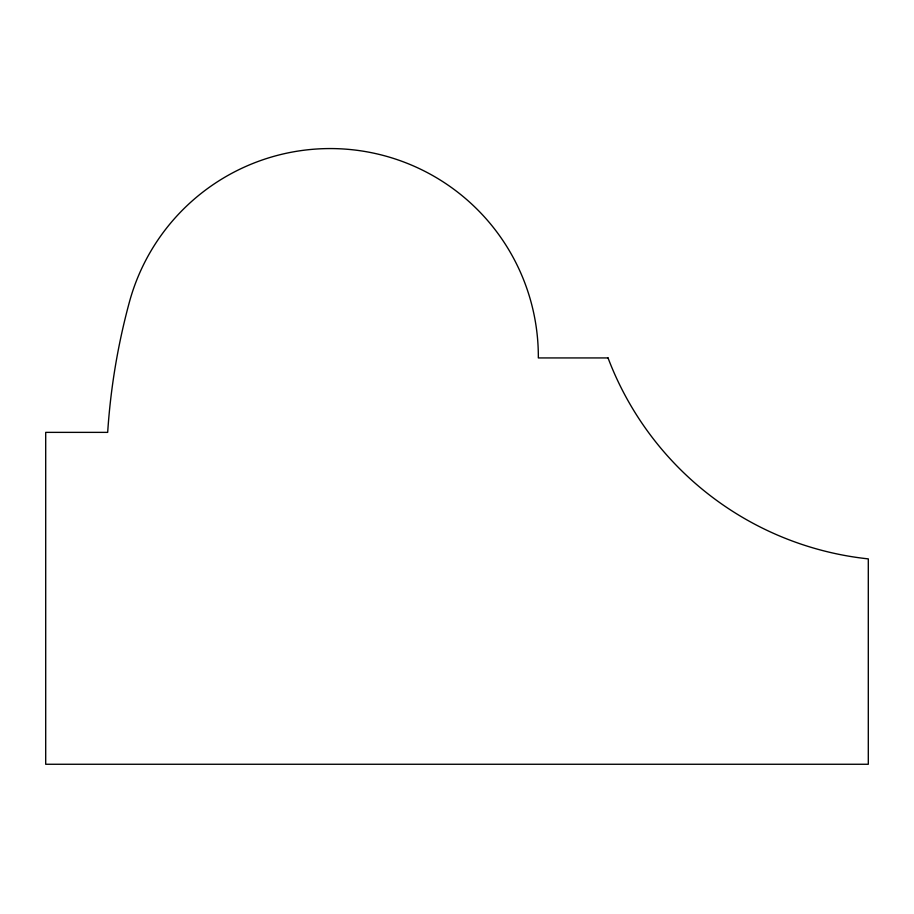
<?xml version="1.0" encoding="UTF-8"?>
<svg xmlns="http://www.w3.org/2000/svg" width="914" height="914" viewBox="0 0 914 914"><rect width="100%" height="100%" fill="white"/><g stroke="black" fill="none" stroke-linecap="round" stroke-linejoin="round"><path stroke-width="1.37" d="M608.039 357.934L538.335 357.934A208.118 208.118 0 0 0 129.354 302.226A661.999 661.999 0 0 0 107.681 432.368L45.7 432.368L45.7 764.264L868.3 764.264L868.3 558.877A313.81 313.81 0 0 1 608.039 357.934"/></g></svg>
